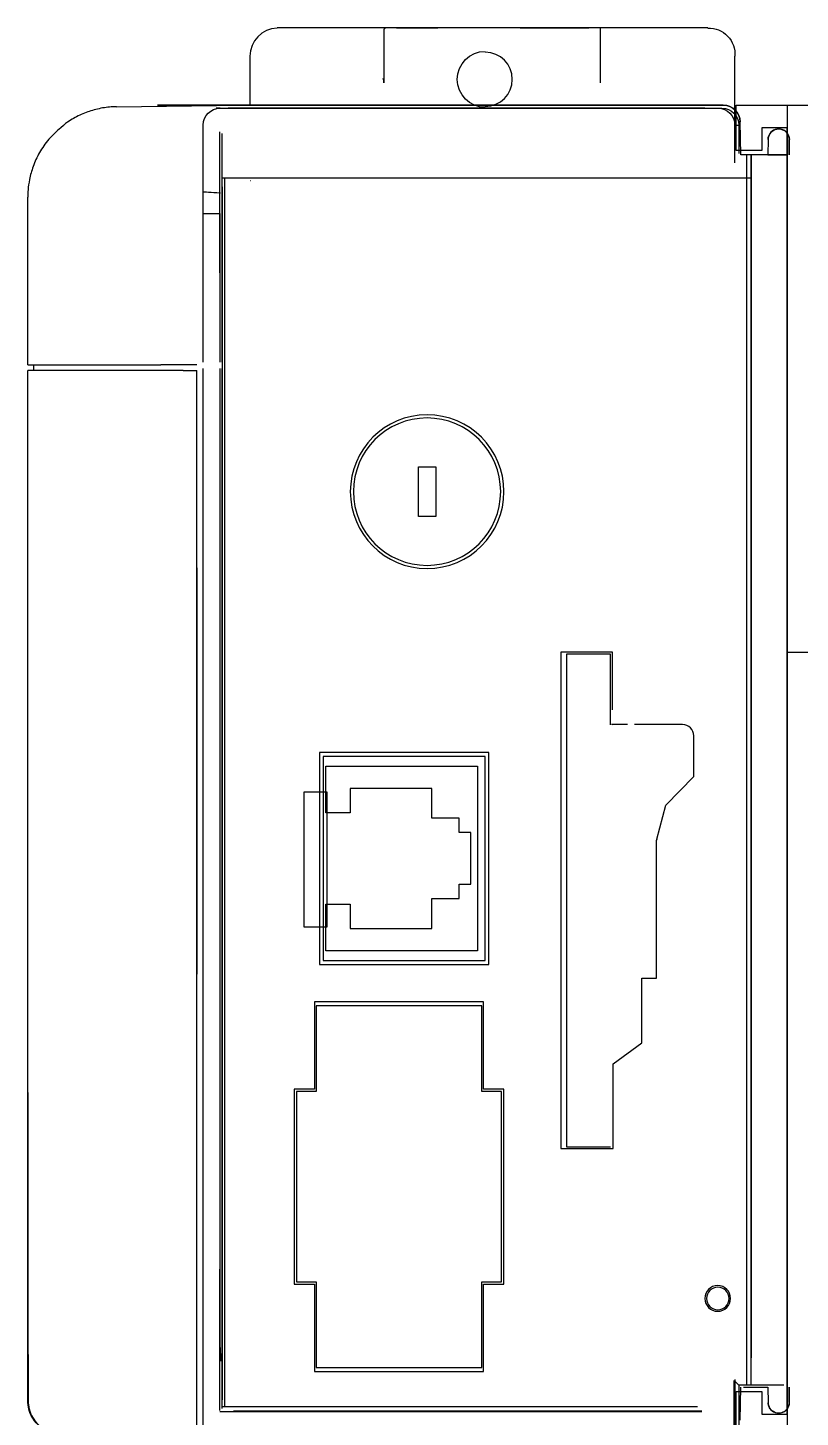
# Paper-space layout 'Sample Network Drawing - A1 Sheet' of a CAD drawing. Extents: x 49 to 806, y 22 to 564.
# Drawn here: x 378.05 to 384.9, y 264.79 to 277.1 of the extents above; entities that cross this region are included whole.
import ezdxf

# ---------------------------------------------------------------- set-up
doc = ezdxf.new("R2010")
doc.units = 0
doc.layers.add('N-EQPM-EXST', color=252, linetype='Continuous', lineweight=25)

psp = doc.layouts.new('Sample Network Drawing - A1 Sheet')

# ---------------------------------------------------------------- linework, layer by layer
at = {"layer": 'N-EQPM-EXST', "extrusion": (0, 0.999848, 0.017452)}
for p, q in [((381.221, 277.102, 0.033), (380.261, 277.102, 0.033)), ((381.214, 277.095, 0.433), (381.221, 277.102, 0.033))]:
    psp.add_line(p, q, dxfattribs=at)
at = {"layer": 'N-EQPM-EXST'}
for p, q in [((381.208, 277.096, 0.433), (381.208, 276.617, 0.433)), ((381.319, 277.102, 0.443), (381.687, 277.102, 0.443)), ((382.416, 277.102, 0.443), (383.024, 277.102, 0.443)), ((383.128, 276.617, 0.433), (383.128, 277.1, 0.433)), ((380.018, 276.852, 0.433), (380.018, 276.417, -0.017)), ((379.757, 276.392, 8.083), (379.721, 276.392, 6.043)), ((379.757, 276.392, 8.083), (384.169, 276.392, 8.083)), ((384.169, 276.392, 8.083), (384.204, 276.392, 6.043)), ((384.216, 276.417, 6.033), (384.216, 276.417, 0.443)), ((384.331, 276.017, -27.076), (384.331, 276.417, -27.076)), ((384.331, 276.417, -27.076), (385.431, 276.417, -27.076)), ((384.331, 276.417, -27.076), (385.431, 276.417, -27.076)), ((384.331, 276.417, -27.076), (384.331, 276.417, -27.076)), ((384.331, 276.417, -27.076), (384.781, 276.417, -27.076)), ((384.331, 276.017, -27.076), (384.331, 276.417, -27.076)), ((384.331, 276.417, -27.076), (384.331, 276.417, -27.076)), ((384.331, 276.017, -27.076), (384.331, 276.417, -27.076)), ((384.331, 276.417, -27.076), (384.781, 276.417, -27.076)), ((384.331, 276.017, -27.076), (384.331, 276.417, -27.076)), ((384.781, 276.417, -27.076), (391.331, 276.417, -27.076)), ((384.781, 276.417, -27.076), (384.781, 264.617, -27.076)), ((384.781, 276.417, -27.076), (384.781, 276.217, -27.076)), ((384.781, 276.417, -27.076), (384.781, 276.417, -27.076)), ((384.781, 276.417, -27.076), (384.781, 264.617, -27.076)), ((384.781, 276.417, -27.076), (384.781, 276.417, -27.076)), ((384.781, 276.417, -27.076), (391.331, 276.417, -27.076)), ((384.781, 276.417, -27.076), (384.781, 276.217, -27.076)), ((379.606, 274.14, 8.535), (379.607, 276.242, 8.085)), ((384.319, 276.242, 8.085), (384.354, 276.242, 6.043)), ((384.366, 276.269, 6.033), (384.366, 276.269, 0.443)), ((384.781, 276.217, -27.076), (384.556, 276.217, -27.076)), ((384.556, 276.217, -27.076), (384.556, 276.017, -27.076)), ((384.556, 276.217, -27.076), (384.556, 276.017, -27.076)), ((384.556, 276.217, -27.076), (384.556, 276.217, -27.076)), ((384.556, 276.217, -27.076), (384.556, 276.017, -27.076)), ((384.781, 276.217, -27.076), (384.556, 276.217, -27.076)), ((384.556, 276.217, -27.076), (384.556, 276.217, -27.076)), ((384.781, 276.217, -27.076), (384.556, 276.217, -27.076)), ((384.781, 276.217, -27.076), (384.556, 276.217, -27.076)), ((384.556, 276.217, -27.076), (384.556, 276.017, -27.076)), ((384.781, 272.117, -27.076), (384.781, 276.217, -27.076)), ((384.781, 276.217, -27.076), (384.781, 276.217, -27.076)), ((384.781, 276.217, -27.076), (384.781, 276.217, -27.076)), ((384.781, 272.117, -27.076), (384.781, 276.217, -27.076)), ((378.237, 276.117, 1.008), (378.237, 276.117, 1.062)), ((384.613, 276.114, 6.033), (384.613, 276.114, 1.165)), ((384.801, 276.113, 6.033), (384.801, 276.113, 1.164)), ((384.556, 276.017, -27.076), (384.331, 276.017, -27.076)), ((384.331, 276.017, -27.076), (384.331, 276.017, -27.076)), ((384.556, 276.017, -27.076), (384.331, 276.017, -27.076)), ((384.331, 276.017, -27.076), (384.331, 276.017, -27.076)), ((384.556, 276.017, -27.076), (384.331, 276.017, -27.076)), ((384.556, 276.017, -27.076), (384.331, 276.017, -27.076)), ((384.423, 275.977, -0.017), (384.423, 265.074, 6.043)), ((384.461, 275.978, 8.633), (384.461, 265.074, 6.043)), ((384.466, 265.317, 8.682), (384.466, 275.978, 8.682)), ((384.556, 276.017, -27.076), (384.556, 276.017, -27.076)), ((384.556, 276.017, -27.076), (384.556, 276.017, -27.076)), ((379.771, 275.775, 0.443), (384.461, 275.775, 8.584)), ((379.798, 264.883, 8.673), (379.798, 275.775, 0.494)), ((378.051, 274.117, 2.583), (378.051, 275.604, 2.583)), ((379.772, 275.694, 8.683), (379.772, 274.14, 8.683)), ((379.776, 264.944, 8.633), (379.776, 275.694, 8.633)), ((379.756, 274.14, 8.683), (379.756, 275.457, 8.683)), ((379.756, 274.14, 8.683), (379.756, 275.457, 8.683)), ((378.051, 273.367, 2.583), (378.051, 274.067, 2.583)), ((379.606, 264.642, 6.043), (379.606, 274.084, 8.535)), ((379.756, 265.567, 8.683), (379.756, 274.083, 8.683)), ((379.756, 265.567, 8.683), (379.756, 274.083, 8.683)), ((379.772, 274.083, 8.683), (379.772, 264.944, 8.683)), ((384.781, 272.117, -27.076), (384.781, 272.117, -27.076)), ((384.781, 268.617, -27.076), (384.781, 272.117, -27.076)), ((382.777, 271.571, 8.673), (382.777, 267.172, 8.673)), ((383.234, 271.571, 8.673), (382.777, 271.571, 8.673)), ((382.826, 271.552, 8.633), (382.826, 267.187, 8.633)), ((383.215, 271.552, 8.633), (382.826, 271.552, 8.633)), ((383.215, 270.926, 8.633), (383.215, 271.552, 8.633)), ((383.234, 271.06, 8.673), (383.234, 271.571, 8.673)), ((383.366, 270.929, 8.633), (383.225, 270.929, 8.633)), ((383.855, 270.929, 8.633), (383.428, 270.929, 8.633)), ((383.955, 270.47, 8.633), (383.955, 270.829, 8.633)), ((382.137, 270.682, 8.673), (380.638, 270.682, 8.673)), ((380.638, 270.682, 8.673), (380.638, 268.802, 8.673)), ((382.137, 268.802, 8.673), (382.137, 270.682, 8.673)), ((380.668, 270.645, 8.633), (380.668, 268.839, 8.633)), ((382.105, 270.645, 8.633), (380.668, 270.645, 8.633)), ((380.692, 270.561, 8.669), (382.038, 270.561, 8.669)), ((380.692, 270.146, 8.669), (380.692, 270.561, 8.669)), ((382.038, 270.561, 8.669), (382.038, 268.923, 8.669)), ((382.105, 268.839, 8.633), (382.105, 270.645, 8.633)), ((383.707, 270.215, 8.633), (383.955, 270.47, 8.633)), ((381.634, 270.362, 8.669), (380.91, 270.362, 8.669)), ((380.91, 270.362, 8.669), (380.91, 270.146, 8.669)), ((381.634, 270.098, 8.669), (381.634, 270.362, 8.669)), ((383.626, 269.913, 8.633), (383.707, 270.215, 8.633)), ((380.91, 270.146, 8.669), (380.692, 270.146, 8.669)), ((381.875, 270.098, 8.669), (381.634, 270.098, 8.669)), ((381.875, 269.971, 8.669), (381.875, 270.098, 8.669)), ((381.977, 269.971, 8.669), (381.875, 269.971, 8.669)), ((381.977, 269.514, 8.669), (381.977, 269.971, 8.669)), ((383.625, 268.682, 8.633), (383.625, 269.905, 8.633)), ((381.875, 269.387, 8.669), (381.875, 269.514, 8.669)), ((381.875, 269.514, 8.669), (381.977, 269.514, 8.669)), ((380.692, 269.338, 8.669), (380.91, 269.338, 8.669)), ((380.692, 268.923, 8.669), (380.692, 269.338, 8.669)), ((380.91, 269.338, 8.669), (380.91, 269.122, 8.669)), ((381.634, 269.387, 8.669), (381.875, 269.387, 8.669)), ((381.634, 269.122, 8.669), (381.634, 269.387, 8.669)), ((380.91, 269.122, 8.669), (381.634, 269.122, 8.669)), ((382.038, 268.923, 8.669), (380.692, 268.923, 8.669)), ((380.638, 268.802, 8.673), (382.137, 268.802, 8.673)), ((380.668, 268.839, 8.633), (382.105, 268.839, 8.633)), ((383.495, 268.109, 8.633), (383.495, 268.682, 8.633)), ((383.495, 268.682, 8.633), (383.625, 268.682, 8.633)), ((384.781, 268.617, -27.076), (384.781, 268.617, -27.076)), ((384.781, 264.817, -27.076), (384.781, 268.617, -27.076)), ((382.091, 268.472, 8.673), (380.593, 268.472, 8.673)), ((380.593, 268.472, 8.673), (380.593, 267.697, 8.673)), ((382.075, 268.437, 8.633), (380.608, 268.437, 8.633)), ((380.608, 268.437, 8.633), (380.608, 267.677, 8.633)), ((382.075, 267.677, 8.633), (382.075, 268.437, 8.633)), ((382.091, 267.697, 8.673), (382.091, 268.472, 8.673)), ((383.239, 267.923, 8.673), (383.495, 268.109, 8.633)), ((383.239, 267.172, 8.673), (383.239, 267.923, 8.673)), ((380.593, 267.697, 8.673), (380.412, 267.697, 8.673)), ((380.412, 267.697, 8.673), (380.412, 265.97, 8.673)), ((382.272, 267.697, 8.673), (382.091, 267.697, 8.673)), ((382.272, 265.97, 8.673), (382.272, 267.697, 8.673)), ((378.051, 267.667, 2.583), (378.051, 265.345, 2.583)), ((380.608, 267.677, 8.633), (380.433, 267.677, 8.633)), ((380.433, 267.677, 8.633), (380.433, 265.991, 8.633)), ((382.25, 267.677, 8.633), (382.075, 267.677, 8.633)), ((382.25, 265.991, 8.633), (382.25, 267.677, 8.633)), ((382.777, 267.172, 8.673), (383.239, 267.172, 8.673)), ((382.826, 267.187, 8.633), (383.215, 267.187, 8.633)), ((380.412, 265.97, 8.673), (380.593, 265.97, 8.673)), ((380.433, 265.991, 8.633), (380.608, 265.991, 8.633)), ((380.593, 265.97, 8.673), (380.593, 265.196, 8.673)), ((380.608, 265.991, 8.633), (380.608, 265.231, 8.633)), ((382.075, 265.991, 8.633), (382.25, 265.991, 8.633)), ((382.075, 265.231, 8.633), (382.075, 265.991, 8.633)), ((382.091, 265.97, 8.673), (382.272, 265.97, 8.673)), ((382.091, 265.196, 8.673), (382.091, 265.97, 8.673)), ((379.765, 265.287, 8.683), (379.759, 265.383, 8.683)), ((378.054, 264.938, 2.897), (378.054, 265.345, 2.897)), ((378.056, 265.345, 2.959), (378.056, 264.938, 2.959)), ((380.608, 265.231, 8.633), (382.075, 265.231, 8.633)), ((380.593, 265.196, 8.673), (382.091, 265.196, 8.673)), ((384.311, 264.642, 8.535), (384.311, 265.117, 8.535)), ((384.331, 265.017, -27.076), (384.556, 265.017, -27.076)), ((384.331, 265.017, -27.076), (384.331, 265.017, -27.076)), ((384.331, 265.017, -27.076), (384.556, 265.017, -27.076)), ((384.331, 264.617, -27.076), (384.331, 265.017, -27.076)), ((384.331, 265.017, -27.076), (384.331, 265.017, -27.076)), ((384.331, 264.617, -27.076), (384.331, 265.017, -27.076)), ((384.331, 265.017, -27.076), (384.556, 265.017, -27.076)), ((384.331, 264.617, -27.076), (384.331, 265.017, -27.076)), ((384.556, 265.017, -27.076), (384.556, 265.017, -27.076)), ((384.556, 265.017, -27.076), (384.556, 264.817, -27.076)), ((384.556, 265.017, -27.076), (384.556, 265.017, -27.076)), ((384.556, 265.017, -27.076), (384.556, 264.817, -27.076)), ((384.556, 265.017, -27.076), (384.556, 264.817, -27.076)), ((378.051, 264.938, 2.358), (378.051, 264.938, 2.297)), ((378.051, 264.938, 1.758), (378.051, 264.938, 1.697)), ((378.051, 264.938, 1.158), (378.051, 264.938, 1.067)), ((383.986, 264.883, 8.673), (379.771, 264.883, 0.443)), ((384.613, 264.919, -0.017), (384.613, 264.919, 6.033)), ((384.801, 264.921, 6.033), (384.801, 264.921, 0.083)), ((379.755, 264.84, -0.017), (384.026, 264.84, 8.683)), ((384.026, 264.844, 8.633), (379.876, 264.844, 8.633)), ((384.556, 264.817, -27.076), (384.556, 264.817, -27.076)), ((384.556, 264.817, -27.076), (384.781, 264.817, -27.076)), ((384.556, 264.817, -27.076), (384.556, 264.817, -27.076)), ((384.556, 264.817, -27.076), (384.781, 264.817, -27.076)), ((384.556, 264.817, -27.076), (384.781, 264.817, -27.076)), ((384.781, 264.817, -27.076), (384.781, 264.817, -27.076)), ((384.781, 264.817, -27.076), (384.781, 264.617, -27.076)), ((384.781, 264.817, -27.076), (384.781, 264.817, -27.076)), ((384.781, 264.817, -27.076), (384.781, 264.617, -27.076))]:
    psp.add_line(p, q, dxfattribs=at)
at = {"layer": 'N-EQPM-EXST', "extrusion": (0, 0, -1)}
for p, q in [((384.079, 277.102, 0.033), (381.222, 277.102, -0.001)), ((378.837, 276.404, 1.155), (379.947, 276.417, -0.017)), ((381.246, 276.417, 0.443), (379.971, 276.417, 0.443)), ((381.246, 276.417, -0.017), (381.254, 276.417, -0.017)), ((383.096, 276.417, 0.443), (384.216, 276.417, 0.443)), ((384.371, 275.977, 0.443), (384.366, 276.269, 0.443)), ((379.755, 274.931, -0.017), (379.755, 276.183, -0.017)), ((379.771, 276.167, 0.443), (379.771, 274.947, 0.443)), ((384.613, 276.114, -0.017), (384.61, 275.977, -0.017)), ((384.61, 275.977, -0.017), (384.395, 275.977, -0.017)), ((384.711, 275.977, -0.017), (384.731, 275.977, -0.017)), ((380.501, 270.332, 0.443), (380.701, 270.332, 0.443)), ((380.501, 269.132, 0.443), (380.501, 270.332, 0.443)), ((380.701, 270.332, 0.443), (380.701, 269.132, 0.443)), ((380.701, 269.132, 0.443), (380.501, 269.132, 0.443)), ((379.755, 264.851, -0.017), (379.755, 266.103, -0.017)), ((379.771, 266.087, 0.443), (379.771, 264.867, 0.443)), ((384.366, 264.764, 0.443), (384.371, 265.057, 0.443)), ((384.395, 265.057, -0.017), (384.61, 265.057, -0.017)), ((384.61, 265.057, -0.017), (384.613, 264.919, -0.017))]:
    psp.add_line(p, q, dxfattribs=at)
at = {"layer": 'N-EQPM-EXST', "extrusion": (0, 1, 0)}
for p, q in [((381.319, 277.102, 0.443), (381.687, 277.102, 0.443)), ((381.319, 277.102, -0.017), (381.319, 277.102, 0.443)), ((381.319, 277.102, -0.017), (381.687, 277.102, -0.017)), ((381.687, 277.102, 0.443), (381.687, 277.102, -0.017)), ((382.416, 277.102, -0.017), (383.024, 277.102, -0.017)), ((382.416, 277.102, -0.017), (382.416, 277.102, 0.443)), ((382.416, 277.102, 0.443), (383.024, 277.102, 0.443)), ((384.216, 276.417, 6.033), (379.201, 276.417, 6.033)), ((379.201, 276.417, -0.017), (379.947, 276.417, -0.017)), ((379.324, 276.417, 1.144), (380.494, 276.417, 1.144)), ((379.779, 276.417, 0.734), (379.549, 276.417, 0.805)), ((379.721, 276.392, 6.043), (384.204, 276.392, 6.043)), ((379.757, 276.392, 8.083), (379.721, 276.392, 6.043)), ((379.738, 276.417, 2.599), (379.738, 276.417, 2.956)), ((379.738, 276.417, 1.999), (379.738, 276.417, 2.356)), ((379.738, 276.417, 1.399), (379.738, 276.417, 1.756)), ((379.738, 276.417, 5.639), (379.738, 276.417, 5.776)), ((379.738, 276.417, 4.399), (379.738, 276.417, 4.756)), ((379.738, 276.417, 3.799), (379.738, 276.417, 4.156)), ((379.738, 276.417, 3.199), (379.738, 276.417, 3.556)), ((379.738, 276.417, 4.999), (379.738, 276.417, 5.356)), ((379.757, 276.392, 8.083), (384.169, 276.392, 8.083)), ((381.574, 276.417, 0.734), (379.779, 276.417, 0.734)), ((379.808, 276.417, 3.026), (384.135, 276.417, 3.026)), ((381.906, 276.417, 2.529), (379.808, 276.417, 2.529)), ((379.808, 276.417, 2.426), (381.882, 276.417, 2.426)), ((381.79, 276.417, 1.929), (379.808, 276.417, 1.929)), ((379.808, 276.417, 1.826), (381.773, 276.417, 1.826)), ((381.698, 276.417, 1.329), (379.808, 276.417, 1.329)), ((379.808, 276.417, 5.569), (384.135, 276.417, 5.569)), ((379.808, 276.417, 5.846), (384.135, 276.417, 5.846)), ((379.808, 276.417, 4.826), (384.135, 276.417, 4.826)), ((384.135, 276.417, 4.329), (379.808, 276.417, 4.329)), ((379.808, 276.417, 4.226), (384.135, 276.417, 4.226)), ((384.135, 276.417, 3.729), (379.808, 276.417, 3.729)), ((379.808, 276.417, 3.626), (384.135, 276.417, 3.626)), ((384.135, 276.417, 3.129), (379.808, 276.417, 3.129)), ((384.135, 276.417, 4.929), (379.808, 276.417, 4.929)), ((379.808, 276.417, 5.426), (384.135, 276.417, 5.426)), ((379.829, 276.392, 6.343), (379.829, 276.392, 6.623)), ((379.829, 276.392, 6.943), (379.829, 276.392, 7.223)), ((379.829, 276.392, 7.543), (379.829, 276.392, 7.823)), ((384.051, 276.392, 6.255), (379.916, 276.392, 6.255)), ((379.916, 276.392, 6.71), (384.051, 276.392, 6.71)), ((384.051, 276.392, 6.855), (379.916, 276.392, 6.855)), ((379.916, 276.392, 7.31), (384.051, 276.392, 7.31)), ((384.051, 276.392, 7.455), (379.916, 276.392, 7.455)), ((379.916, 276.392, 7.91), (384.051, 276.392, 7.91)), ((381.246, 276.417, 0.443), (379.971, 276.417, 0.443)), ((380.494, 276.417, 1.084), (380.764, 276.417, 1.084)), ((380.494, 276.417, 1.144), (380.494, 276.417, 1.084)), ((380.764, 276.417, 1.084), (380.864, 276.417, 1.064)), ((380.864, 276.417, 1.064), (380.901, 276.417, 1.064)), ((380.901, 276.417, 1.144), (381.671, 276.417, 1.144)), ((380.901, 276.417, 1.064), (380.901, 276.417, 1.144)), ((381.246, 276.417, 0.714), (381.574, 276.417, 0.714)), ((381.246, 276.417, 0.443), (381.246, 276.417, 0.714)), ((381.574, 276.417, 0.714), (381.574, 276.417, 0.734)), ((384.135, 276.417, 2.529), (382.196, 276.417, 2.529)), ((382.221, 276.417, 2.426), (384.135, 276.417, 2.426)), ((384.135, 276.417, 1.929), (382.313, 276.417, 1.929)), ((382.33, 276.417, 1.826), (384.135, 276.417, 1.826)), ((384.135, 276.417, 1.329), (382.405, 276.417, 1.329)), ((382.878, 276.417, 1.226), (384.135, 276.417, 1.226)), ((384.134, 276.417, 0.734), (382.878, 276.417, 0.734)), ((383.096, 276.417, 0.443), (384.216, 276.417, 0.443)), ((384.139, 276.392, 6.623), (384.139, 276.392, 6.343)), ((384.139, 276.392, 7.223), (384.139, 276.392, 6.943)), ((384.139, 276.392, 7.823), (384.139, 276.392, 7.543)), ((384.169, 276.392, 8.083), (384.204, 276.392, 6.043)), ((384.205, 276.417, 2.956), (384.205, 276.417, 2.599)), ((384.205, 276.417, 2.356), (384.205, 276.417, 1.999)), ((384.205, 276.417, 1.756), (384.205, 276.417, 1.399)), ((384.205, 276.417, 5.776), (384.205, 276.417, 5.639)), ((384.205, 276.417, 4.756), (384.205, 276.417, 4.399)), ((384.205, 276.417, 4.156), (384.205, 276.417, 3.799)), ((384.205, 276.417, 3.556), (384.205, 276.417, 3.199)), ((384.205, 276.417, 1.156), (384.205, 276.417, 0.804)), ((384.205, 276.417, 5.356), (384.205, 276.417, 4.999)), ((384.216, 276.417, 6.033), (384.216, 276.417, 0.443)), ((384.61, 275.977, 6.033), (384.371, 275.977, 6.033)), ((384.61, 275.977, -0.017), (384.395, 275.977, -0.017)), ((384.61, 275.977, -0.017), (384.61, 275.977, 0.788)), ((384.61, 275.977, 0.788), (384.64, 275.977, 0.818)), ((384.61, 275.977, 1.157), (384.61, 275.977, 6.033)), ((384.64, 275.977, 1.127), (384.61, 275.977, 1.157)), ((384.64, 275.977, 0.818), (384.771, 275.977, 0.818)), ((384.771, 275.977, 1.127), (384.64, 275.977, 1.127)), ((384.771, 275.977, 0.818), (384.781, 275.977, 0.808)), ((384.781, 275.977, 1.137), (384.771, 275.977, 1.127)), ((384.781, 275.977, 1.137), (384.781, 275.977, 0.808))]:
    psp.add_line(p, q, dxfattribs=at)
at = {"layer": 'N-EQPM-EXST', "extrusion": (0.999657, 0, 0.026177)}
for p, q in [((384.318, 275.908, 0.433), (384.318, 276.852, 0.433)), ((384.318, 265.125, 0.433), (384.318, 264.182, 0.433))]:
    psp.add_line(p, q, dxfattribs=at)
at = {"layer": 'N-EQPM-EXST', "extrusion": (0.999848, 0, 0.017452)}
for p, q in [((384.319, 276.242, 8.085), (384.354, 276.242, 6.043)), ((384.354, 276.242, 6.043), (384.354, 275.99, 6.043)), ((384.311, 264.642, 8.535), (384.311, 265.117, 8.535)), ((384.311, 265.117, 8.535), (384.354, 265.074, 6.043)), ((384.354, 265.074, 6.043), (384.354, 264.642, 6.043))]:
    psp.add_line(p, q, dxfattribs=at)
at = {"layer": 'N-EQPM-EXST', "extrusion": (0.999848, 0.017452, 0)}
for p, q in [((384.371, 275.977, 6.033), (384.366, 276.269, 6.033)), ((384.366, 276.269, 6.033), (384.366, 276.269, 0.443)), ((384.371, 275.977, 0.443), (384.366, 276.269, 0.443))]:
    psp.add_line(p, q, dxfattribs=at)
at = {"layer": 'N-EQPM-EXST', "extrusion": (1, 0, 0)}
for p, q in [((384.801, 276.113, 1.164), (384.801, 275.977, 1.157)), ((384.801, 275.977, 6.033), (384.801, 276.113, 6.033)), ((384.801, 276.113, 6.033), (384.801, 276.113, 1.164)), ((384.781, 275.977, 1.137), (384.781, 275.977, 0.808)), ((384.781, 275.977, 6.033), (384.781, 275.977, 1.137)), ((384.781, 275.977, 0.808), (384.781, 275.977, 0.083)), ((384.781, 275.567, 6.033), (384.781, 275.977, 6.033)), ((384.781, 275.977, 0.083), (384.781, 272.506, 0.083)), ((384.801, 275.977, 1.157), (384.801, 275.977, 6.033)), ((384.781, 275.914, 6.949), (384.781, 275.93, 6.043)), ((384.781, 275.93, 6.043), (384.781, 275.492, 6.043)), ((384.781, 275.626, 2.791), (384.781, 272.971, 2.791)), ((384.781, 272.52, 5.623), (384.781, 275.517, 5.623)), ((384.781, 275.428, 5.633), (384.781, 272.517, 5.633)), ((384.781, 272.417, 7.313), (384.781, 267.087, 7.313)), ((384.781, 266.887, 0.939), (384.781, 272.417, 0.939)), ((384.781, 268.647, 0.543), (384.781, 272.387, 0.543)), ((384.781, 265.057, 0.083), (384.781, 268.528, 0.083)), ((384.781, 265.057, 6.033), (384.781, 266.238, 6.033)), ((384.801, 264.921, 6.033), (384.801, 265.057, 6.033)), ((384.801, 265.057, 0.083), (384.801, 264.921, 0.083)), ((384.801, 264.921, 6.033), (384.801, 264.921, 0.083))]:
    psp.add_line(p, q, dxfattribs=at)
at = {"layer": 'N-EQPM-EXST', "extrusion": (0.819232, 0, -0.573462)}
for p, q in [((384.781, 275.977, 0.083), (384.711, 275.977, -0.017)), ((384.781, 275.977, 0.083), (384.781, 272.506, 0.083)), ((384.781, 268.647, 0.543), (384.781, 272.387, 0.543)), ((384.781, 265.057, 0.083), (384.781, 268.528, 0.083))]:
    psp.add_line(p, q, dxfattribs=at)
at = {"layer": 'N-EQPM-EXST', "extrusion": (-0.999657, 0, 0.026177)}
psp.add_line((380.024, 275.747, 0.433), (380.023, 275.747, 0.393), dxfattribs=at)
at = {"layer": 'N-EQPM-EXST', "extrusion": (-1, 0, 0)}
for p, q in [((378.051, 274.117, 2.583), (378.051, 275.604, 2.583)), ((378.051, 274.117), (378.051, 275.541)), ((378.051, 274.117, 2.583), (378.051, 274.117)), ((379.231, 274.117, 8.48), (379.231, 274.117, 8.323)), ((378.051, 273.367, 2.583), (378.051, 274.067, 2.583)), ((378.051, 274.067), (378.051, 274.067, 2.583)), ((378.051, 268.635), (378.051, 274.067)), ((379.428, 274.067, 8.68), (379.231, 274.067, 8.48)), ((378.051, 265.292), (378.051, 268.635)), ((378.051, 267.667, 2.583), (378.051, 265.345, 2.583)), ((378.051, 265.345, 2.583), (378.051, 265.345, 2.358)), ((378.051, 265.345, 2.358), (378.051, 264.938, 2.358)), ((378.051, 264.938, 2.297), (378.051, 265.345, 2.297)), ((378.051, 265.345, 2.297), (378.051, 265.345, 1.758)), ((378.051, 265.345, 1.758), (378.051, 264.938, 1.758)), ((378.051, 264.938, 1.697), (378.051, 265.345, 1.697)), ((378.051, 265.345, 1.158), (378.051, 264.938, 1.158)), ((378.051, 265.345, 1.697), (378.051, 265.345, 1.158)), ((378.051, 264.938, 2.358), (378.051, 264.938, 2.297)), ((378.051, 264.938, 1.758), (378.051, 264.938, 1.697)), ((378.051, 264.938, 1.158), (378.051, 264.938, 1.067))]:
    psp.add_line(p, q, dxfattribs=at)
at = {"layer": 'N-EQPM-EXST', "extrusion": (-0.087156, 0, -0.996195)}
for p, q in [((378.051, 274.117), (378.051, 275.541)), ((378.051, 274.117), (378.101, 274.117, -0.004)), ((378.101, 274.117, -0.004), (378.101, 274.067, -0.004)), ((378.051, 268.635), (378.051, 274.067)), ((378.101, 274.067, -0.004), (378.051, 274.067)), ((378.051, 265.292), (378.051, 268.635))]:
    psp.add_line(p, q, dxfattribs=at)
at = {"layer": 'N-EQPM-EXST', "extrusion": (-0.017452, 0, 0.999848)}
for p, q in [((379.551, 274.117, 8.683), (379.428, 274.117, 8.68)), ((379.428, 274.067, 8.68), (379.551, 274.067, 8.683)), ((379.551, 264.642, 6.043), (379.551, 274.067, 8.683))]:
    psp.add_line(p, q, dxfattribs=at)
at = {"layer": 'N-EQPM-EXST', "extrusion": (0.017452, 0, -0.999848)}
for p, q in [((379.551, 272.318, 0.488), (379.551, 268.716, 0.488)), ((379.551, 268.117, 0.005), (379.551, 268.417, 0.005))]:
    psp.add_line(p, q, dxfattribs=at)
at = {"layer": 'N-EQPM-EXST', "extrusion": (0, -0.999848, 0.017452)}
for p in [(384.311, 265.117, 8.535), (384.751, 265.074, 6.043)]:
    psp.add_line(p, (384.354, 265.074, 6.043), dxfattribs=at)
at = {"layer": 'N-EQPM-EXST', "elevation": -27.076}
psp.add_lwpolyline([(391.331, 271.567), (384.781, 271.567)], dxfattribs=at)
at = {"layer": 'N-EQPM-EXST'}
for centre, radius, start, end in [((380.274, 276.847, -0.367), 0.255, 92.7695, 178.8532), ((381.319, 277.052, 0.443), 0.05, 90, 90), ((382.416, 277.052, 0.443), 0.05, 90, 90), ((382.106, 276.647, 0.443), 0.24, 270, 90), ((384.216, 276.267, 6.033), 0.15, 1, 90), ((384.707, 276.113, 6.033), 0.0943, 165.0631, 179), ((384.707, 276.113, 6.033), 0.0943, 0, 14.9369), ((381.591, 272.993, 8.673), 0.681, 0, 180), ((381.59, 272.993, 8.633), 0.653, 0, 180), ((381.591, 272.993, 8.673), 0.681, 180, 0), ((381.59, 272.993, 8.633), 0.653, 180, 0), ((383.855, 270.829, 8.633), 0.1, 0, 90), ((383.943, 270.908, 8.673), 0.0762, 0, 0), ((383.635, 268.525, 8.673), 0.0762, 180, 180), ((384.166, 265.843, 8.673), 0.114, 0, 180), ((384.167, 265.843, 8.633), 0.1, 0, 180), ((384.166, 265.843, 8.673), 0.114, 180, 0), ((384.167, 265.843, 8.633), 0.1, 180, 0), ((378.351, 264.938, 1.067), 0.3, 180, 269), ((384.707, 264.921, 6.033), 0.0943, 181, 194.9369), ((384.707, 264.921, 6.033), 0.0943, 345.0631, 0)]:
    psp.add_arc(centre, radius, start, end, dxfattribs=at)
at = {"layer": 'N-EQPM-EXST', "extrusion": (0, 0, -1)}
for centre, radius, start, end in [((-381.687, 277.052, 0.017), 0.05, 90, 90), ((-384.086, 276.869, -0.833), 0.233, 88.2687, 184.1829), ((-382.106, 276.647, 0.017), 0.248, 270, 90), ((-384.216, 276.267, -0.443), 0.15, 90, 179), ((-384.216, 276.267, -0.443), 0.15, 90, 179), ((-384.707, 276.113, 0.017), 0.0943, 14.9369, 14.9369), ((-384.707, 264.921, 0.017), 0.0943, 345.0631, 359), ((-384.707, 264.921, 0.017), 0.0943, 345.0631, 359)]:
    psp.add_arc(centre, radius, start, end, dxfattribs=at)
at = {"layer": 'N-EQPM-EXST', "extrusion": (-0.017452, 0, -0.999848)}
psp.add_arc((-276.242, -379.558, -14.709), 0.15, 90, 180, dxfattribs=at)
psp.add_arc((-276.242, -379.558, -14.709), 0.15, 90, 180, dxfattribs=at)
at = {"layer": 'N-EQPM-EXST', "extrusion": (0, 1, 0)}
for centre, start, end in [((-379.916, 6.623, 276.392), 270, 0), ((-379.916, 7.223, 276.392), 270, 0), ((-379.916, 7.823, 276.392), 0, 0), ((-384.051, 6.623, 276.392), 360, 90), ((-384.051, 7.223, 276.392), 360, 90), ((-384.051, 7.823, 276.392), 360, 90), ((-384.051, 6.343, 276.392), 180, 180), ((-384.051, 6.943, 276.392), 180, 180), ((-384.051, 7.543, 276.392), 180, 180)]:
    psp.add_arc(centre, 0.0875, start, end, dxfattribs=at)
at = {"layer": 'N-EQPM-EXST', "extrusion": (0.017452, 0, -0.999848)}
psp.add_arc((276.242, 384.251, -1.377), 0.15, 0, 90, dxfattribs=at)
psp.add_arc((276.242, 384.251, -1.377), 0.15, 0, 90, dxfattribs=at)
at = {"layer": 'N-EQPM-EXST', "extrusion": (0.065005, 0.997885, 0)}
psp.add_arc((-361.037, 8.533, 299.744), 0.15, 0.9979, 90, dxfattribs=at)
at = {"layer": 'N-EQPM-EXST', "extrusion": (2.43766e-08, 1, 0)}
psp.add_arc((-379.756, 8.533, 275.457), 0.15, 1, 90, dxfattribs=at)
psp.add_arc((-379.756, 8.533, 275.457), 0.15, 1, 90, dxfattribs=at)
at = {"layer": 'N-EQPM-EXST', "extrusion": (1, 0, 0)}
psp.add_arc((270.517, -27.076, 384.781), 35.53, 82.7823, 97.2177, dxfattribs=at)
psp.add_arc((270.517, -27.076, 384.781), 35.53, 82.7823, 97.2177, dxfattribs=at)
at = {"layer": 'N-EQPM-EXST', "extrusion": (0, -1, 0)}
for centre, start in [((379.431, 8.48, -274.117), 91), ((379.431, 8.48, -274.067), 180)]:
    psp.add_arc(centre, 0.2, start, 180, dxfattribs=at)
at = {"layer": 'N-EQPM-EXST', "extrusion": (-1, 0, 0)}
psp.add_arc((-263.593, 0.028, -378.051), 1.7, 142.3093, 180.9469, dxfattribs=at)
at = {"layer": 'N-EQPM-EXST'}
for centre, major_axis, ratio, start_param, end_param in [((381.108, 276.617, 0.433), (-0.0832, 0.0555), 0.999505, 3.729308, 4.124217), ((383.225, 270.877, 8.633), (-0.0006, 0.052), 0.576654, -0.330841, -0.007105)]:
    psp.add_ellipse(centre, major_axis=major_axis, ratio=ratio, start_param=start_param, end_param=end_param, dxfattribs=at)
at = {"layer": 'N-EQPM-EXST', "extrusion": (0, 1, 0)}
for centre, major_axis in [((379.809, 276.417, 2.6), (-0.0499, 0, -0.0499)), ((379.809, 276.417, 2.355), (-0.0499, 0, 0.0499)), ((379.809, 276.417, 1.4), (-0.0499, 0, -0.0499)), ((379.809, 276.417, 5.775), (-0.0499, 0, 0.0499)), ((379.809, 276.417, 4.755), (-0.0499, 0, 0.0499)), ((379.809, 276.417, 3.8), (-0.0499, 0, -0.0499)), ((379.809, 276.417, 3.555), (-0.0499, 0, 0.0499)), ((379.809, 276.417, 5), (-0.0499, 0, -0.0499)), ((384.134, 276.417, 2.955), (0.0499, 0, 0.0499)), ((384.134, 276.417, 2), (0.0499, 0, -0.0499)), ((384.134, 276.417, 1.755), (0.0499, 0, 0.0499)), ((384.134, 276.417, 5.64), (0.0499, 0, -0.0499)), ((384.134, 276.417, 4.4), (0.0499, 0, -0.0499)), ((384.134, 276.417, 4.155), (0.0499, 0, 0.0499)), ((384.134, 276.417, 3.2), (0.0499, 0, -0.0499)), ((384.134, 276.417, 1.155), (0.0499, 0, 0.0499)), ((384.134, 276.417, 5.355), (0.0499, 0, 0.0499))]:
    psp.add_ellipse(centre, major_axis=major_axis, ratio=0.992433, dxfattribs=at)
for centre, major_axis, ratio, start_param, end_param in [((379.809, 276.417, 2.955), (-0.0499, 0, 0.0499), 0.992433, -0.7816, 0.7816), ((379.809, 276.417, 2), (-0.0499, 0, -0.0499), 0.992433, -0.7816, 0.7816), ((379.809, 276.417, 1.755), (0.0499, 0, -0.0499), 0.992433, 2.359993, 3.923193), ((379.809, 276.417, 5.64), (-0.0499, 0, -0.0499), 0.992433, -0.7816, 0.7816), ((379.809, 276.417, 4.4), (-0.0499, 0, -0.0499), 0.992433, -0.7816, 0.7816), ((379.809, 276.417, 4.155), (-0.0499, 0, 0.0499), 0.992433, -0.7816, 0.7816), ((379.809, 276.417, 3.2), (-0.0499, 0, -0.0499), 0.992433, -0.7816, 0.7816), ((379.809, 276.417, 5.355), (-0.0499, 0, 0.0499), 0.992433, -0.7816, 0.7816), ((384.134, 276.417, 2.6), (0.0499, 0, -0.0499), 0.992433, -0.7816, 0.7816), ((384.134, 276.417, 2.355), (0.0499, 0, 0.0499), 0.992433, -0.7816, 0.7816), ((384.134, 276.417, 1.4), (0.0499, 0, -0.0499), 0.992433, -0.7816, 0.7816), ((384.134, 276.417, 5.775), (0.0499, 0, 0.0499), 0.992433, -0.7816, 0.7816), ((384.134, 276.417, 4.755), (0.0499, 0, 0.0499), 0.992433, -0.7816, 0.7816), ((384.134, 276.417, 3.8), (0.0499, 0, -0.0499), 0.992433, -0.7816, 0.7816), ((384.134, 276.417, 3.555), (0.0499, 0, 0.0499), 0.992433, -0.7816, 0.7816), ((384.134, 276.417, 5), (0.0499, 0, -0.0499), 0.992433, -0.7816, 0.7816), ((384.134, 276.417, 0.804), (0.0689, 0, -0.0138), 0.996044, -1.373108, -0.196167)]:
    psp.add_ellipse(centre, major_axis=major_axis, ratio=ratio, start_param=start_param, end_param=end_param, dxfattribs=at)
at = {"layer": 'N-EQPM-EXST', "extrusion": (0, 0, -1)}
psp.add_ellipse((384.204, 276.242, 6.043), major_axis=(0.15, 0), ratio=0.999848, start_param=-1.570796, end_param=0, dxfattribs=at)
at = {"layer": 'N-EQPM-EXST', "extrusion": (0, 0.819232, 0.573462)}
psp.add_ellipse((384.707, 276.113, 6.067), major_axis=(0, -0.094, 0.135), ratio=0.573462, start_param=1.831495, end_param=4.45169, dxfattribs=at)
at = {"layer": 'N-EQPM-EXST', "extrusion": (0, 0.052336, -0.99863)}
psp.add_ellipse((384.707, 276.113, 1.134), major_axis=(0, 0.0943, 0.0049), ratio=0.99863, start_param=-0.732898, end_param=0.750351, dxfattribs=at)
at = {"layer": 'N-EQPM-EXST', "extrusion": (-0.706676, 0.049325, -0.705815)}
psp.add_ellipse((384.707, 276.113, 1.07), major_axis=(-0.0941, 0.0066, 0.0947), ratio=0.705815, start_param=-0.052233, end_param=0.768213, dxfattribs=at)
at = {"layer": 'N-EQPM-EXST', "extrusion": (0.707107, 0.037007, -0.706138)}
psp.add_ellipse((384.707, 276.113, 1.07), major_axis=(-0.0942, -0.0049, -0.0946), ratio=0.706138, start_param=2.373435, end_param=3.193881, dxfattribs=at)
at = {"layer": 'N-EQPM-EXST', "extrusion": (1, 0, 0)}
for centre, major_axis, start_param, end_param in [((379.551, 272.468, 0.283), (0, 0.106, 0.106), 2.356347, 3.926839), ((379.551, 268.566, 0.283), (0, 0.106, -0.106), -0.785246, 0.785246)]:
    psp.add_ellipse(centre, major_axis=major_axis, ratio=0.999695, start_param=start_param, end_param=end_param, dxfattribs=at)
at = {"layer": 'N-EQPM-EXST', "extrusion": (0, -0.819232, -0.573462)}
psp.add_ellipse((384.707, 264.921, -0.052), major_axis=(0, -0.094, 0.135), ratio=0.573462, start_param=-0.785398, end_param=1.310098, dxfattribs=at)
at = {"layer": 'N-EQPM-EXST', "extrusion": (0, -0.819232, 0.573462)}
psp.add_ellipse((384.707, 264.921, 6.067), major_axis=(0, -0.094, -0.135), ratio=0.573462, start_param=-1.310098, end_param=1.310098, dxfattribs=at)
at = {"layer": 'N-EQPM-EXST', "extrusion": (0.819232, 0, -0.573462)}
psp.add_ellipse((384.707, 264.921, -0.052), major_axis=(-0.094, 0, -0.135), ratio=0.573462, start_param=3.141593, end_param=3.926991, dxfattribs=at)
at = {"layer": 'N-EQPM-EXST'}
for points, knots in [([(378.655, 276.38, 1.155), (378.616, 276.37, 1.155), (378.538, 276.344, 1.155), (378.429, 276.288, 1.155), (378.362, 276.239, 1.155), (378.237, 276.118, 1.155)], [0, 0, 0, 0, 0.0481312, 0.0963044, 0.1449268, 0.1449268, 0.1449268, 0.1449268]), ([(378.837, 276.404, 1.155), (378.817, 276.404, 1.155), (378.776, 276.402, 1.155), (378.715, 276.394, 1.155), (378.675, 276.385, 1.155), (378.655, 276.38, 1.155)], [0, 0, 0, 0, 0.02415826, 0.04842814, 0.07241854, 0.07241854, 0.07241854, 0.07241854]), ([(381.698, 276.417, 1.329), (381.695, 276.417, 1.309), (381.689, 276.417, 1.269), (381.68, 276.417, 1.207), (381.674, 276.417, 1.165), (381.671, 276.417, 1.144)], [0, 0, 0, 0, 0.02404772, 0.04858054, 0.07360486, 0.07360486, 0.07360486, 0.07360486]), ([(381.698, 276.417, 1.329), (381.695, 276.417, 1.309), (381.689, 276.417, 1.269), (381.68, 276.417, 1.207), (381.674, 276.417, 1.165), (381.671, 276.417, 1.144)], [0, 0, 0, 0, 0.02404772, 0.04858054, 0.07360486, 0.07360486, 0.07360486, 0.07360486]), ([(381.79, 276.417, 1.929), (381.788, 276.417, 1.918), (381.784, 276.417, 1.895), (381.779, 276.417, 1.861), (381.775, 276.417, 1.837), (381.773, 276.417, 1.826)], [0, 0, 0, 0, 0.01357799, 0.02737157, 0.04138268, 0.04138268, 0.04138268, 0.04138268]), ([(381.79, 276.417, 1.929), (381.788, 276.417, 1.918), (381.784, 276.417, 1.895), (381.779, 276.417, 1.861), (381.775, 276.417, 1.837), (381.773, 276.417, 1.826)], [0, 0, 0, 0, 0.01357799, 0.02737157, 0.04138268, 0.04138268, 0.04138268, 0.04138268]), ([(382.33, 276.417, 1.826), (382.328, 276.417, 1.837), (382.324, 276.417, 1.861), (382.318, 276.417, 1.895), (382.315, 276.417, 1.918), (382.313, 276.417, 1.929)], [0, 0, 0, 0, 0.01400991, 0.02780351, 0.04138268, 0.04138268, 0.04138268, 0.04138268]), ([(382.33, 276.417, 1.826), (382.328, 276.417, 1.837), (382.324, 276.417, 1.861), (382.318, 276.417, 1.895), (382.315, 276.417, 1.918), (382.313, 276.417, 1.929)], [0, 0, 0, 0, 0.01400991, 0.02780351, 0.04138268, 0.04138268, 0.04138268, 0.04138268]), ([(378.237, 276.117, 0.98), (378.206, 276.079, 0.956), (378.151, 275.999, 0.901), (378.096, 275.877, 0.806), (378.065, 275.764, 0.705), (378.053, 275.674, 0.607), (378.051, 275.625, 0.543), (378.051, 275.604, 0.515)], [0, 0, 0, 0, 0.0650091, 0.1307922, 0.1930894, 0.2469725, 0.2881126, 0.2881126, 0.2881126, 0.2881126]), ([(378.237, 276.117, 1.008), (378.237, 276.117, 1.004), (378.237, 276.117, 0.994), (378.237, 276.117, 0.985), (378.237, 276.117, 0.98)], [0, 0, 0, 0, 0.00561199, 0.01117163, 0.01117163, 0.01117163, 0.01117163]), ([(378.051, 274.117, 2.583), (378.051, 274.117, 3.623), (378.236, 274.117, 5.557), (378.759, 274.117, 7.424), (379.068, 274.117, 8.258)], [0, 0, 0, 0, 1.228651, 2.278943, 2.278943, 2.278943, 2.278943]), ([(379.068, 274.117, 8.258), (379.07, 274.117, 8.264), (379.077, 274.117, 8.276), (379.094, 274.117, 8.288), (379.107, 274.117, 8.291), (379.114, 274.117, 8.291)], [0, 0, 0, 0, 0.00788261, 0.01574015, 0.02357219, 0.02357219, 0.02357219, 0.02357219]), ([(379.202, 274.117, 8.293), (379.206, 274.117, 8.293), (379.213, 274.117, 8.294), (379.223, 274.117, 8.301), (379.23, 274.117, 8.311), (379.231, 274.117, 8.319), (379.231, 274.117, 8.323)], [0, 0, 0, 0, 0.00452488, 0.00910826, 0.01371346, 0.01827868, 0.01827868, 0.01827868, 0.01827868]), ([(379.07, 274.067, 8.263), (378.76, 274.067, 7.428), (378.237, 274.067, 5.559), (378.051, 274.067, 3.623), (378.051, 274.067, 2.583)], [0, 0, 0, 0, 1.052419, 2.281071, 2.281071, 2.281071, 2.281071]), ([(379.116, 274.067, 8.296), (379.109, 274.067, 8.296), (379.096, 274.067, 8.293), (379.079, 274.067, 8.281), (379.072, 274.067, 8.27), (379.07, 274.067, 8.263)], [0, 0, 0, 0, 0.00782971, 0.01568388, 0.02356235, 0.02356235, 0.02356235, 0.02356235]), ([(379.231, 274.067, 8.328), (379.231, 274.067, 8.324), (379.23, 274.067, 8.316), (379.223, 274.067, 8.306), (379.213, 274.067, 8.299), (379.206, 274.067, 8.298), (379.202, 274.067, 8.298)], [0, 0, 0, 0, 0.00456437, 0.00916902, 0.01375229, 0.01827737, 0.01827737, 0.01827737, 0.01827737]), ([(383.626, 269.913, 8.633), (383.626, 269.912, 8.633), (383.626, 269.911, 8.633), (383.625, 269.91, 8.633), (383.625, 269.909, 8.633)], [0, 0, 0, 0, 0.000772147, 0.001548348, 0.001548348, 0.001548348, 0.001548348]), ([(383.625, 269.909, 8.633), (383.625, 269.909, 8.633), (383.626, 269.907, 8.633), (383.625, 269.906, 8.633), (383.625, 269.905, 8.633)], [0, 0, 0, 0, 0.00077876, 0.001548337, 0.001548337, 0.001548337, 0.001548337]), ([(379.759, 265.383, 8.683), (379.758, 265.385, 8.683), (379.758, 265.388, 8.683), (379.758, 265.393, 8.683), (379.758, 265.399, 8.683), (379.758, 265.406, 8.683), (379.758, 265.413, 8.683), (379.757, 265.42, 8.683), (379.757, 265.427, 8.683), (379.757, 265.435, 8.683), (379.757, 265.442, 8.683), (379.757, 265.45, 8.683), (379.757, 265.459, 8.683), (379.757, 265.468, 8.683), (379.757, 265.479, 8.683), (379.757, 265.49, 8.683), (379.756, 265.502, 8.683), (379.756, 265.516, 8.683), (379.756, 265.531, 8.683), (379.756, 265.548, 8.683), (379.756, 265.56, 8.683), (379.756, 265.567, 8.683)], [0, 0, 0, 0, 0.00176866, 0.00399413, 0.00632058, 0.00898192, 0.0118436, 0.01468189, 0.01744171, 0.02021304, 0.02312162, 0.02626697, 0.02968851, 0.03340474, 0.03743685, 0.0418422, 0.04669568, 0.05207465, 0.05806013, 0.06474098, 0.07222877, 0.07222877, 0.07222877, 0.07222877]), ([(378.051, 265.345, 2.583), (378.051, 265.345, 2.609), (378.052, 265.345, 2.661), (378.052, 265.345, 2.74), (378.053, 265.345, 2.818), (378.054, 265.345, 2.871), (378.054, 265.345, 2.897)], [0, 0, 0, 0, 0.0309644, 0.0619353, 0.0929125, 0.1238965, 0.1238965, 0.1238965, 0.1238965]), ([(378.346, 264.638, 2.292), (378.32, 264.638, 2.292), (378.269, 264.646, 2.293), (378.197, 264.677, 2.294), (378.135, 264.725, 2.295), (378.088, 264.788, 2.296), (378.058, 264.86, 2.297), (378.051, 264.912, 2.297), (378.051, 264.938, 2.297)], [0, 0, 0, 0, 0.0304861, 0.0609834, 0.0914907, 0.1219958, 0.1524871, 0.1829649, 0.1829649, 0.1829649, 0.1829649]), ([(378.346, 264.638, 2.363), (378.32, 264.638, 2.363), (378.269, 264.646, 2.362), (378.197, 264.677, 2.361), (378.135, 264.725, 2.36), (378.088, 264.788, 2.359), (378.058, 264.86, 2.358), (378.051, 264.912, 2.358), (378.051, 264.938, 2.358)], [0, 0, 0, 0, 0.0304873, 0.0609837, 0.0914906, 0.1219954, 0.1524859, 0.1829649, 0.1829649, 0.1829649, 0.1829649]), ([(378.346, 264.638, 1.692), (378.32, 264.638, 1.692), (378.269, 264.646, 1.693), (378.197, 264.677, 1.694), (378.135, 264.725, 1.695), (378.088, 264.788, 1.696), (378.058, 264.86, 1.697), (378.051, 264.912, 1.697), (378.051, 264.938, 1.697)], [0, 0, 0, 0, 0.0304861, 0.0609834, 0.0914907, 0.1219958, 0.1524871, 0.1829649, 0.1829649, 0.1829649, 0.1829649]), ([(378.346, 264.638, 1.763), (378.32, 264.638, 1.763), (378.269, 264.646, 1.762), (378.197, 264.677, 1.761), (378.135, 264.725, 1.76), (378.088, 264.788, 1.759), (378.058, 264.86, 1.758), (378.051, 264.912, 1.758), (378.051, 264.938, 1.758)], [0, 0, 0, 0, 0.0304873, 0.0609837, 0.0914906, 0.1219954, 0.1524859, 0.1829649, 0.1829649, 0.1829649, 0.1829649]), ([(378.346, 264.638, 1.163), (378.32, 264.638, 1.163), (378.269, 264.646, 1.162), (378.197, 264.677, 1.161), (378.135, 264.725, 1.16), (378.088, 264.788, 1.159), (378.058, 264.86, 1.158), (378.051, 264.912, 1.158), (378.051, 264.938, 1.158)], [0, 0, 0, 0, 0.0304873, 0.0609837, 0.0914906, 0.1219954, 0.1524859, 0.1829649, 0.1829649, 0.1829649, 0.1829649]), ([(378.054, 264.938, 2.897), (378.054, 264.912, 2.897), (378.061, 264.86, 2.897), (378.091, 264.788, 2.897), (378.138, 264.725, 2.896), (378.2, 264.677, 2.895), (378.272, 264.646, 2.893), (378.323, 264.638, 2.892), (378.349, 264.638, 2.892)], [0, 0, 0, 0, 0.0304814, 0.0609731, 0.0914772, 0.1219812, 0.152473, 0.1829544, 0.1829544, 0.1829544, 0.1829544]), ([(378.351, 264.638, 2.963), (378.325, 264.638, 2.963), (378.273, 264.646, 2.962), (378.201, 264.677, 2.961), (378.139, 264.725, 2.96), (378.092, 264.788, 2.96), (378.062, 264.86, 2.959), (378.056, 264.912, 2.959), (378.056, 264.938, 2.959)], [0, 0, 0, 0, 0.0305622, 0.061104, 0.091612, 0.1221046, 0.1525681, 0.1830164, 0.1830164, 0.1830164, 0.1830164])]:
    psp.add_open_spline(points, degree=3, knots=knots, dxfattribs=at)
for points in [[(379.114, 274.117, 8.291), (379.143, 274.117, 8.292), (379.173, 274.117, 8.292), (379.202, 274.117, 8.293)], [(379.202, 274.067, 8.298), (379.173, 274.067, 8.297), (379.144, 274.067, 8.297), (379.116, 274.067, 8.296)], [(378.056, 264.938, 2.959), (378.055, 264.938, 2.938), (378.055, 264.938, 2.918), (378.054, 264.938, 2.897)], [(378.056, 264.938, 2.959), (378.055, 264.938, 2.938), (378.055, 264.938, 2.918), (378.054, 264.938, 2.897)]]:
    psp.add_open_spline(points, degree=3, dxfattribs=at)
psp.add_3dface([(381.515, 272.772, 8.658), (381.515, 273.214, 8.658), (381.667, 273.214, 8.658), (381.667, 272.772, 8.658)], dxfattribs=at)

doc.saveas('drawing.dxf')
